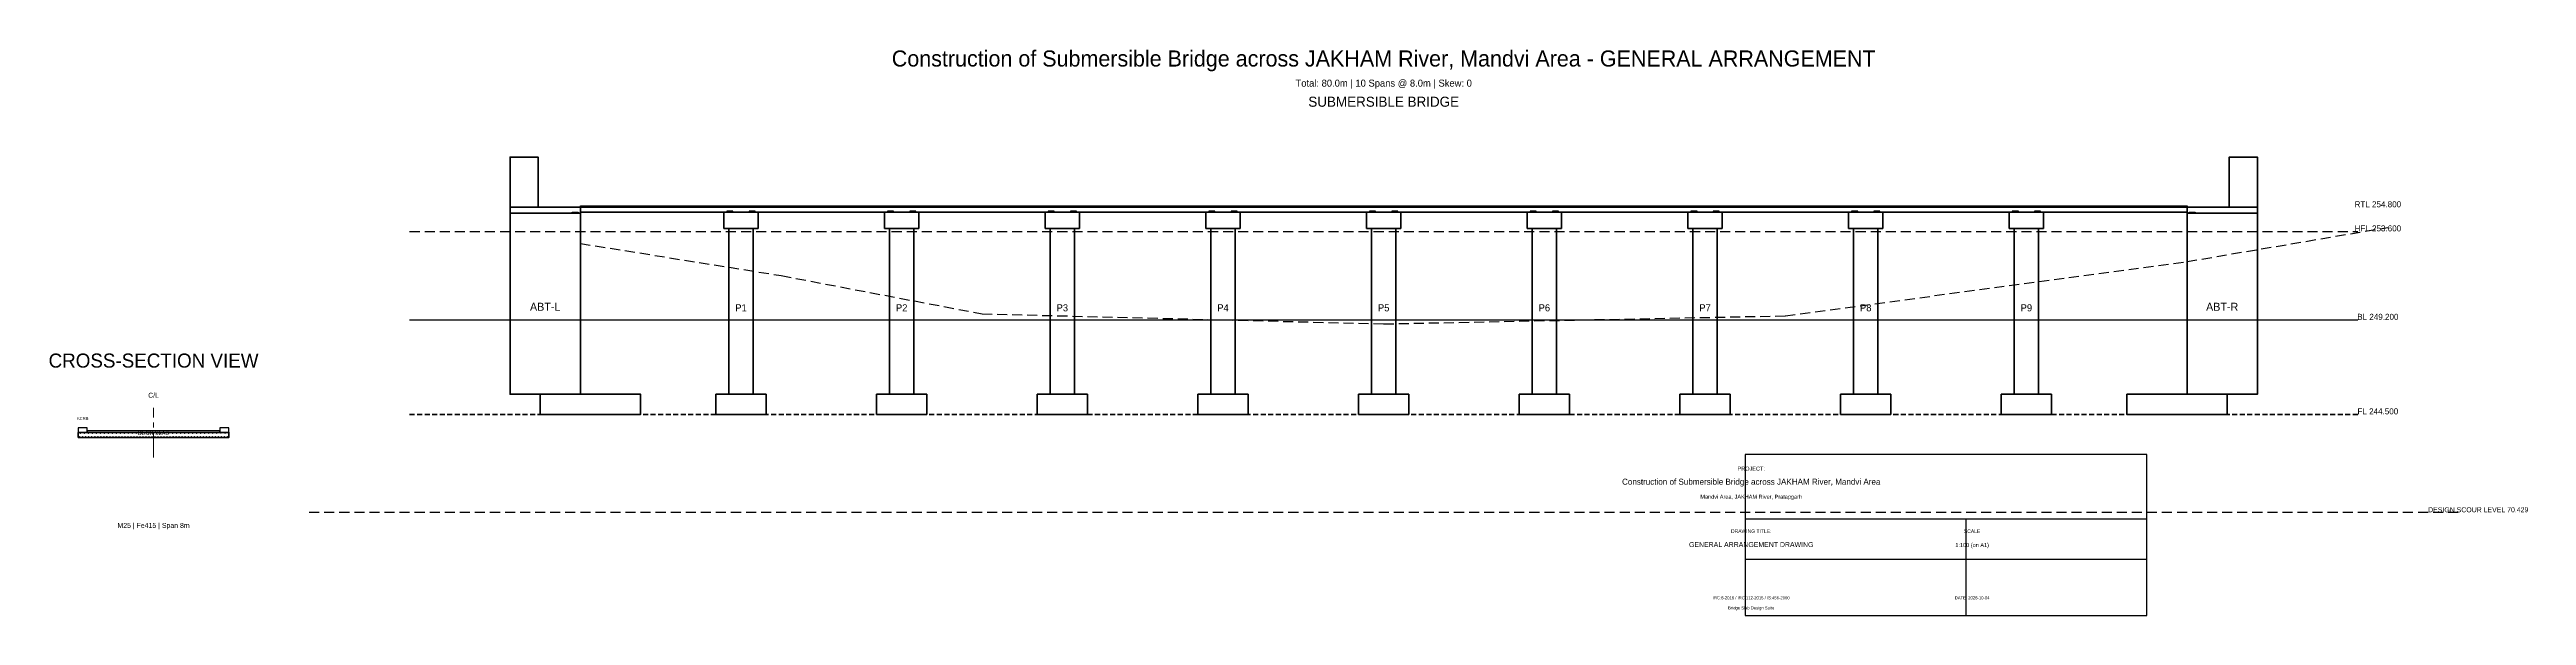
# Model space of a CAD drawing. Header units: metres. Extents: x -26 to 97, y -14 to 283.
# Drawn here: x -26.4 to 96.9, y 254.5 to 282.6 of the extents above.
import ezdxf
from ezdxf.enums import TextEntityAlignment as Align

# ---------------------------------------------------------------- set-up
doc = ezdxf.new("R2010")
doc.units = ezdxf.units.M
for name, pattern in [('CENTER', [2, 1.25, -0.25, 0.25, -0.25]), ('DASHED', [0.75, 0.5, -0.25]), ('HIDDEN', [0.375, 0.25, -0.125])]:
    doc.linetypes.add(name, pattern=pattern)
for name, color, linetype, lineweight in [('A-GRID', 8, 'CENTER', 15), ('A-TEXT', 7, 'CONTINUOUS', 18), ('A-TITLE', 7, 'CONTINUOUS', 25), ('G-BED', 32, 'CONTINUOUS', 25), ('G-HFL', 150, 'DASHED', 25), ('G-NGL', 30, 'DASHED', 25), ('H-CONC', 253, 'CONTINUOUS', 15), ('S-ABUT', 5, 'CONTINUOUS', 50), ('S-BEARING', 6, 'CONTINUOUS', 30), ('S-DECK', 4, 'CONTINUOUS', 50), ('S-FNDTN', 2, 'HIDDEN', 35), ('S-KERB', 8, 'CONTINUOUS', 25), ('S-PIER', 3, 'CONTINUOUS', 50), ('S-PIERCAP', 3, 'CONTINUOUS', 40), ('X-REBAR', 1, 'CONTINUOUS', 18)]:
    doc.layers.add(name, color=color, linetype=linetype, lineweight=lineweight)

msp = doc.modelspace()

# ---------------------------------------------------------------- hatches: boundary and pattern name
at = {"layer": 'H-CONC'}
h = msp.add_hatch(dxfattribs=at)
h.set_pattern_fill('ANSI31', color=256, scale=0.05, style=0)
h.set_pattern_definition([])
h.paths.add_polyline_path([(0, 274.8), (80, 274.8), (80, 274.55), (0, 274.55)])
h = msp.add_hatch(dxfattribs=at)
h.set_pattern_fill('ANSI31', color=256, scale=0.04, style=0)
h.set_pattern_definition([])
h.paths.add_polyline_path([(7.4, 273.75), (8.6, 273.75), (8.6, 265.5), (7.4, 265.5)])
h = msp.add_hatch(dxfattribs=at)
h.set_pattern_fill('ANSI31', color=256, scale=0.04, style=0)
h.set_pattern_definition([])
h.paths.add_polyline_path([(15.4, 273.75), (16.6, 273.75), (16.6, 265.5), (15.4, 265.5)])
h = msp.add_hatch(dxfattribs=at)
h.set_pattern_fill('ANSI31', color=256, scale=0.04, style=0)
h.set_pattern_definition([])
h.paths.add_polyline_path([(23.4, 273.75), (24.6, 273.75), (24.6, 265.5), (23.4, 265.5)])
h = msp.add_hatch(dxfattribs=at)
h.set_pattern_fill('ANSI31', color=256, scale=0.04, style=0)
h.set_pattern_definition([])
h.paths.add_polyline_path([(31.4, 273.75), (32.6, 273.75), (32.6, 265.5), (31.4, 265.5)])
h = msp.add_hatch(dxfattribs=at)
h.set_pattern_fill('ANSI31', color=256, scale=0.04, style=0)
h.set_pattern_definition([])
h.paths.add_polyline_path([(39.4, 273.75), (40.6, 273.75), (40.6, 265.5), (39.4, 265.5)])
h = msp.add_hatch(dxfattribs=at)
h.set_pattern_fill('ANSI31', color=256, scale=0.04, style=0)
h.set_pattern_definition([])
h.paths.add_polyline_path([(47.4, 273.75), (48.6, 273.75), (48.6, 265.5), (47.4, 265.5)])
h = msp.add_hatch(dxfattribs=at)
h.set_pattern_fill('ANSI31', color=256, scale=0.04, style=0)
h.set_pattern_definition([])
h.paths.add_polyline_path([(55.4, 273.75), (56.6, 273.75), (56.6, 265.5), (55.4, 265.5)])
h = msp.add_hatch(dxfattribs=at)
h.set_pattern_fill('ANSI31', color=256, scale=0.04, style=0)
h.set_pattern_definition([])
h.paths.add_polyline_path([(63.4, 273.75), (64.6, 273.75), (64.6, 265.5), (63.4, 265.5)])
h = msp.add_hatch(dxfattribs=at)
h.set_pattern_fill('ANSI31', color=256, scale=0.04, style=0)
h.set_pattern_definition([])
h.paths.add_polyline_path([(71.4, 273.75), (72.6, 273.75), (72.6, 265.5), (71.4, 265.5)])
h = msp.add_hatch(dxfattribs=at)
h.set_pattern_fill('ANSI32', color=256, scale=0.08, style=0)
h.set_pattern_definition([])
h.paths.add_polyline_path([(-2, 265.5), (3, 265.5), (3, 264.5), (-2, 264.5)])
h = msp.add_hatch(dxfattribs=at)
h.set_pattern_fill('ANSI32', color=256, scale=0.08, style=0)
h.set_pattern_definition([])
h.paths.add_polyline_path([(77, 265.5), (82, 265.5), (82, 264.5), (77, 264.5)])
h = msp.add_hatch(dxfattribs=at)
h.set_pattern_fill('ANSI31', color=256, scale=0.03, style=0)
h.set_pattern_definition([])
h.paths.add_polyline_path([(-25, 263.6), (-17.5, 263.6), (-17.5, 263.35), (-25, 263.35)])

# ---------------------------------------------------------------- linework, layer by layer
at = {"layer": 'A-GRID', "linetype": 'CENTER'}
msp.add_line((-21.25, 262.35), (-21.25, 264.825), dxfattribs=at)
at = {"layer": 'A-TITLE', "linetype": 'CONTINUOUS'}
for p, q in [((58, 259.3), (78, 259.3)), ((69, 254.5), (69, 259.3)), ((58, 257.3), (78, 257.3))]:
    msp.add_line(p, q, dxfattribs=at)
msp.add_lwpolyline([(58, 254.5), (78, 254.5), (78, 262.5), (58, 262.5)], close=True, dxfattribs=at)
at = {"layer": 'G-BED', "linetype": 'CONTINUOUS'}
msp.add_line((-8.5, 269.2), (88.5, 269.2), dxfattribs=at)
at = {"layer": 'G-BED', "linetype": 'DASHED'}
msp.add_line((-13.5, 259.629), (93.5, 259.629), dxfattribs=at)
at = {"layer": 'G-HFL', "linetype": 'DASHED'}
msp.add_line((-8.5, 273.6), (88.5, 273.6), dxfattribs=at)
at = {"layer": 'G-NGL', "linetype": 'DASHED'}
msp.add_lwpolyline([(0, 273), (10, 271.4), (20, 269.5), (40, 269), (60, 269.4), (80, 272.1), (90, 273.8)], dxfattribs=at)
at = {"layer": 'S-ABUT', "linetype": 'CONTINUOUS'}
for points in [[(-3.5, 274.8), (-2.1, 274.8), (-2.1, 277.3), (-3.5, 277.3)], [(82.1, 274.8), (83.5, 274.8), (83.5, 277.3), (82.1, 277.3)], [(-3.5, 274.8), (0, 274.8), (0, 265.5), (-3.5, 265.5)], [(80, 274.8), (83.5, 274.8), (83.5, 265.5), (80, 265.5)]]:
    msp.add_lwpolyline(points, close=True, dxfattribs=at)
at = {"layer": 'S-BEARING', "linetype": 'CONTINUOUS'}
for points in [[(-0.4, 274.55), (-0.1, 274.55), (-0.1, 274.5), (-0.4, 274.5)], [(7.3, 274.55), (7.6, 274.55), (7.6, 274.6), (7.3, 274.6)], [(8.4, 274.55), (8.7, 274.55), (8.7, 274.6), (8.4, 274.6)], [(15.3, 274.55), (15.6, 274.55), (15.6, 274.6), (15.3, 274.6)], [(16.4, 274.55), (16.7, 274.55), (16.7, 274.6), (16.4, 274.6)], [(23.3, 274.55), (23.6, 274.55), (23.6, 274.6), (23.3, 274.6)], [(24.4, 274.55), (24.7, 274.55), (24.7, 274.6), (24.4, 274.6)], [(31.3, 274.55), (31.6, 274.55), (31.6, 274.6), (31.3, 274.6)], [(32.4, 274.55), (32.7, 274.55), (32.7, 274.6), (32.4, 274.6)], [(39.3, 274.55), (39.6, 274.55), (39.6, 274.6), (39.3, 274.6)], [(40.4, 274.55), (40.7, 274.55), (40.7, 274.6), (40.4, 274.6)], [(47.3, 274.55), (47.6, 274.55), (47.6, 274.6), (47.3, 274.6)], [(48.4, 274.55), (48.7, 274.55), (48.7, 274.6), (48.4, 274.6)], [(55.3, 274.55), (55.6, 274.55), (55.6, 274.6), (55.3, 274.6)], [(56.4, 274.55), (56.7, 274.55), (56.7, 274.6), (56.4, 274.6)], [(63.3, 274.55), (63.6, 274.55), (63.6, 274.6), (63.3, 274.6)], [(64.4, 274.55), (64.7, 274.55), (64.7, 274.6), (64.4, 274.6)], [(71.3, 274.55), (71.6, 274.55), (71.6, 274.6), (71.3, 274.6)], [(72.4, 274.55), (72.7, 274.55), (72.7, 274.6), (72.4, 274.6)], [(80.1, 274.55), (80.4, 274.55), (80.4, 274.5), (80.1, 274.5)]]:
    msp.add_lwpolyline(points, close=True, dxfattribs=at)
at = {"layer": 'S-DECK', "linetype": 'CONTINUOUS'}
msp.add_line((0, 274.8), (80, 274.8), dxfattribs=at)
for points in [[(-3.5, 274.8), (0, 274.8), (0, 274.5), (-3.5, 274.5)], [(0, 274.8), (80, 274.8), (80, 274.55), (0, 274.55)], [(80, 274.8), (83.5, 274.8), (83.5, 274.5), (80, 274.5)], [(-25, 263.6), (-17.5, 263.6), (-17.5, 263.35), (-25, 263.35)]]:
    msp.add_lwpolyline(points, close=True, dxfattribs=at)
at = {"layer": 'S-FNDTN', "linetype": 'HIDDEN'}
msp.add_line((-8.5, 264.5), (88.5, 264.5), dxfattribs=at)
at = {"layer": 'S-FNDTN', "linetype": 'CONTINUOUS'}
for points in [[(-2, 265.5), (3, 265.5), (3, 264.5), (-2, 264.5)], [(6.75, 265.5), (9.25, 265.5), (9.25, 264.5), (6.75, 264.5)], [(14.75, 265.5), (17.25, 265.5), (17.25, 264.5), (14.75, 264.5)], [(22.75, 265.5), (25.25, 265.5), (25.25, 264.5), (22.75, 264.5)], [(30.75, 265.5), (33.25, 265.5), (33.25, 264.5), (30.75, 264.5)], [(38.75, 265.5), (41.25, 265.5), (41.25, 264.5), (38.75, 264.5)], [(46.75, 265.5), (49.25, 265.5), (49.25, 264.5), (46.75, 264.5)], [(54.75, 265.5), (57.25, 265.5), (57.25, 264.5), (54.75, 264.5)], [(62.75, 265.5), (65.25, 265.5), (65.25, 264.5), (62.75, 264.5)], [(70.75, 265.5), (73.25, 265.5), (73.25, 264.5), (70.75, 264.5)], [(77, 265.5), (82, 265.5), (82, 264.5), (77, 264.5)]]:
    msp.add_lwpolyline(points, close=True, dxfattribs=at)
at = {"layer": 'S-KERB', "linetype": 'CONTINUOUS'}
for points in [[(0, 274.875), (80, 274.875), (80, 274.8), (0, 274.8)], [(-25, 263.6), (-24.55, 263.6), (-24.55, 263.825), (-25, 263.825)], [(-24.55, 263.6), (-17.95, 263.6), (-17.95, 263.675), (-24.55, 263.675)], [(-17.95, 263.6), (-17.5, 263.6), (-17.5, 263.825), (-17.95, 263.825)]]:
    msp.add_lwpolyline(points, close=True, dxfattribs=at)
at = {"layer": 'S-PIER', "linetype": 'CONTINUOUS'}
for points in [[(7.4, 273.75), (8.6, 273.75), (8.6, 265.5), (7.4, 265.5)], [(15.4, 273.75), (16.6, 273.75), (16.6, 265.5), (15.4, 265.5)], [(23.4, 273.75), (24.6, 273.75), (24.6, 265.5), (23.4, 265.5)], [(31.4, 273.75), (32.6, 273.75), (32.6, 265.5), (31.4, 265.5)], [(39.4, 273.75), (40.6, 273.75), (40.6, 265.5), (39.4, 265.5)], [(47.4, 273.75), (48.6, 273.75), (48.6, 265.5), (47.4, 265.5)], [(55.4, 273.75), (56.6, 273.75), (56.6, 265.5), (55.4, 265.5)], [(63.4, 273.75), (64.6, 273.75), (64.6, 265.5), (63.4, 265.5)], [(71.4, 273.75), (72.6, 273.75), (72.6, 265.5), (71.4, 265.5)]]:
    msp.add_lwpolyline(points, close=True, dxfattribs=at)
at = {"layer": 'S-PIERCAP', "linetype": 'CONTINUOUS'}
for points in [[(7.15, 274.55), (8.85, 274.55), (8.85, 273.75), (7.15, 273.75)], [(15.15, 274.55), (16.85, 274.55), (16.85, 273.75), (15.15, 273.75)], [(23.15, 274.55), (24.85, 274.55), (24.85, 273.75), (23.15, 273.75)], [(31.15, 274.55), (32.85, 274.55), (32.85, 273.75), (31.15, 273.75)], [(39.15, 274.55), (40.85, 274.55), (40.85, 273.75), (39.15, 273.75)], [(47.15, 274.55), (48.85, 274.55), (48.85, 273.75), (47.15, 273.75)], [(55.15, 274.55), (56.85, 274.55), (56.85, 273.75), (55.15, 273.75)], [(63.15, 274.55), (64.85, 274.55), (64.85, 273.75), (63.15, 273.75)], [(71.15, 274.55), (72.85, 274.55), (72.85, 273.75), (71.15, 273.75)]]:
    msp.add_lwpolyline(points, close=True, dxfattribs=at)
at = {"layer": 'X-REBAR'}
for centre, radius in [((-24.925, 263.39), 0.01), ((-24.9, 263.56), 0.008), ((-24.775, 263.39), 0.01), ((-24.7, 263.56), 0.008), ((-24.625, 263.39), 0.01), ((-24.5, 263.56), 0.008), ((-24.475, 263.39), 0.01), ((-24.325, 263.39), 0.01), ((-24.3, 263.56), 0.008), ((-24.175, 263.39), 0.01), ((-24.1, 263.56), 0.008), ((-24.025, 263.39), 0.01), ((-23.9, 263.56), 0.008), ((-23.875, 263.39), 0.01), ((-23.725, 263.39), 0.01), ((-23.7, 263.56), 0.008), ((-23.575, 263.39), 0.01), ((-23.5, 263.56), 0.008), ((-23.425, 263.39), 0.01), ((-23.3, 263.56), 0.008), ((-23.275, 263.39), 0.01), ((-23.125, 263.39), 0.01), ((-23.1, 263.56), 0.008), ((-22.975, 263.39), 0.01), ((-22.9, 263.56), 0.008), ((-22.825, 263.39), 0.01), ((-22.7, 263.56), 0.008), ((-22.675, 263.39), 0.01), ((-22.525, 263.39), 0.01), ((-22.5, 263.56), 0.008), ((-22.375, 263.39), 0.01), ((-22.3, 263.56), 0.008), ((-22.225, 263.39), 0.01), ((-22.1, 263.56), 0.008), ((-22.075, 263.39), 0.01), ((-21.925, 263.39), 0.01), ((-21.9, 263.56), 0.008), ((-21.775, 263.39), 0.01), ((-21.7, 263.56), 0.008), ((-21.625, 263.39), 0.01), ((-21.5, 263.56), 0.008), ((-21.475, 263.39), 0.01), ((-21.325, 263.39), 0.01), ((-21.3, 263.56), 0.008), ((-21.175, 263.39), 0.01), ((-21.1, 263.56), 0.008), ((-21.025, 263.39), 0.01), ((-20.9, 263.56), 0.008), ((-20.875, 263.39), 0.01), ((-20.725, 263.39), 0.01), ((-20.7, 263.56), 0.008), ((-20.575, 263.39), 0.01), ((-20.5, 263.56), 0.008), ((-20.425, 263.39), 0.01), ((-20.3, 263.56), 0.008), ((-20.275, 263.39), 0.01), ((-20.125, 263.39), 0.01), ((-20.1, 263.56), 0.008), ((-19.975, 263.39), 0.01), ((-19.9, 263.56), 0.008), ((-19.825, 263.39), 0.01), ((-19.7, 263.56), 0.008), ((-19.675, 263.39), 0.01), ((-19.525, 263.39), 0.01), ((-19.5, 263.56), 0.008), ((-19.375, 263.39), 0.01), ((-19.3, 263.56), 0.008), ((-19.225, 263.39), 0.01), ((-19.1, 263.56), 0.008), ((-19.075, 263.39), 0.01), ((-18.925, 263.39), 0.01), ((-18.9, 263.56), 0.008), ((-18.775, 263.39), 0.01), ((-18.7, 263.56), 0.008), ((-18.625, 263.39), 0.01), ((-18.5, 263.56), 0.008), ((-18.475, 263.39), 0.01), ((-18.325, 263.39), 0.01), ((-18.3, 263.56), 0.008), ((-18.175, 263.39), 0.01), ((-18.1, 263.56), 0.008), ((-18.025, 263.39), 0.01), ((-17.9, 263.56), 0.008), ((-17.875, 263.39), 0.01), ((-17.725, 263.39), 0.01), ((-17.7, 263.56), 0.008), ((-17.575, 263.39), 0.01)]:
    msp.add_circle(centre, radius, dxfattribs=at)

# ---------------------------------------------------------------- texts
at = {"layer": 'A-GRID'}
msp.add_text('C/L', height=0.25, dxfattribs=at).set_placement((-21.25, 265.325), align=Align.CENTER)
at = {"layer": 'A-TEXT'}
for s, height, p in [('Construction of Submersible Bridge across JAKHAM River, Mandvi Area - GENERAL ARRANGEMENT', 0.8, (40, 281.8)), ('Total: 80.0m | 10 Spans @ 8.0m | Skew: 0', 0.35, (40, 280.8)), ('SUBMERSIBLE BRIDGE', 0.5, (40, 279.8)), ('RTL 254.800', 0.3, (89.5, 274.8)), ('ABT-L', 0.4, (-1.75, 269.65)), ('P1', 0.35, (8, 269.625)), ('P2', 0.35, (16, 269.625)), ('P3', 0.35, (24, 269.625)), ('P4', 0.35, (32, 269.625)), ('P5', 0.35, (40, 269.625)), ('P6', 0.35, (48, 269.625)), ('P7', 0.35, (56, 269.625)), ('P8', 0.35, (64, 269.625)), ('P9', 0.35, (72, 269.625)), ('ABT-R', 0.4, (81.75, 269.65)), ('CROSS-SECTION VIEW', 0.7, (-21.25, 266.825)), ('KERB', 0.15, (-24.775, 264.225)), ('FL 244.500', 0.3, (89.5, 264.5)), ('DECK SLAB', 0.2, (-21.25, 263.475)), ('M25 | Fe415 | Span 8m', 0.25, (-21.25, 258.85))]:
    msp.add_text(s, height=height, dxfattribs=at).set_placement(p, align=Align.CENTER)
at = {"layer": 'A-TITLE'}
for s, height, p in [('PROJECT:', 0.2, (58.3, 261.7)), ('Construction of Submersible Bridge across JAKHAM River, Mandvi Area', 0.3, (58.3, 261)), ('Mandvi Area, JAKHAM River, Pratapgarh', 0.2, (58.3, 260.3)), ('GENERAL ARRANGEMENT DRAWING', 0.25, (58.3, 257.9)), ('DRAWING TITLE:', 0.18, (58.3, 258.6)), ('1:100 (on A1)', 0.2, (69.3, 257.9)), ('SCALE', 0.18, (69.3, 258.6)), ('IRC:6-2016 / IRC:112-2015 / IS:456-2000', 0.15, (58.3, 255.3)), ('DATE: 2026-10-04', 0.15, (69.3, 255.3)), ('Bridge Slab Design Suite', 0.15, (58.3, 254.8))]:
    msp.add_text(s, height=height, dxfattribs=at).set_placement(p, align=Align.CENTER)
at = {"layer": 'G-BED'}
for s, height, p in [('BL 249.200', 0.3, (89.5, 269.2)), ('DESIGN SCOUR LEVEL 70.429', 0.25, (94.5, 259.629))]:
    msp.add_text(s, height=height, dxfattribs=at).set_placement(p, align=Align.CENTER)
at = {"layer": 'G-HFL'}
msp.add_text('HFL 253.600', height=0.3, dxfattribs=at).set_placement((89.5, 273.6), align=Align.CENTER)

doc.saveas('drawing.dxf')
